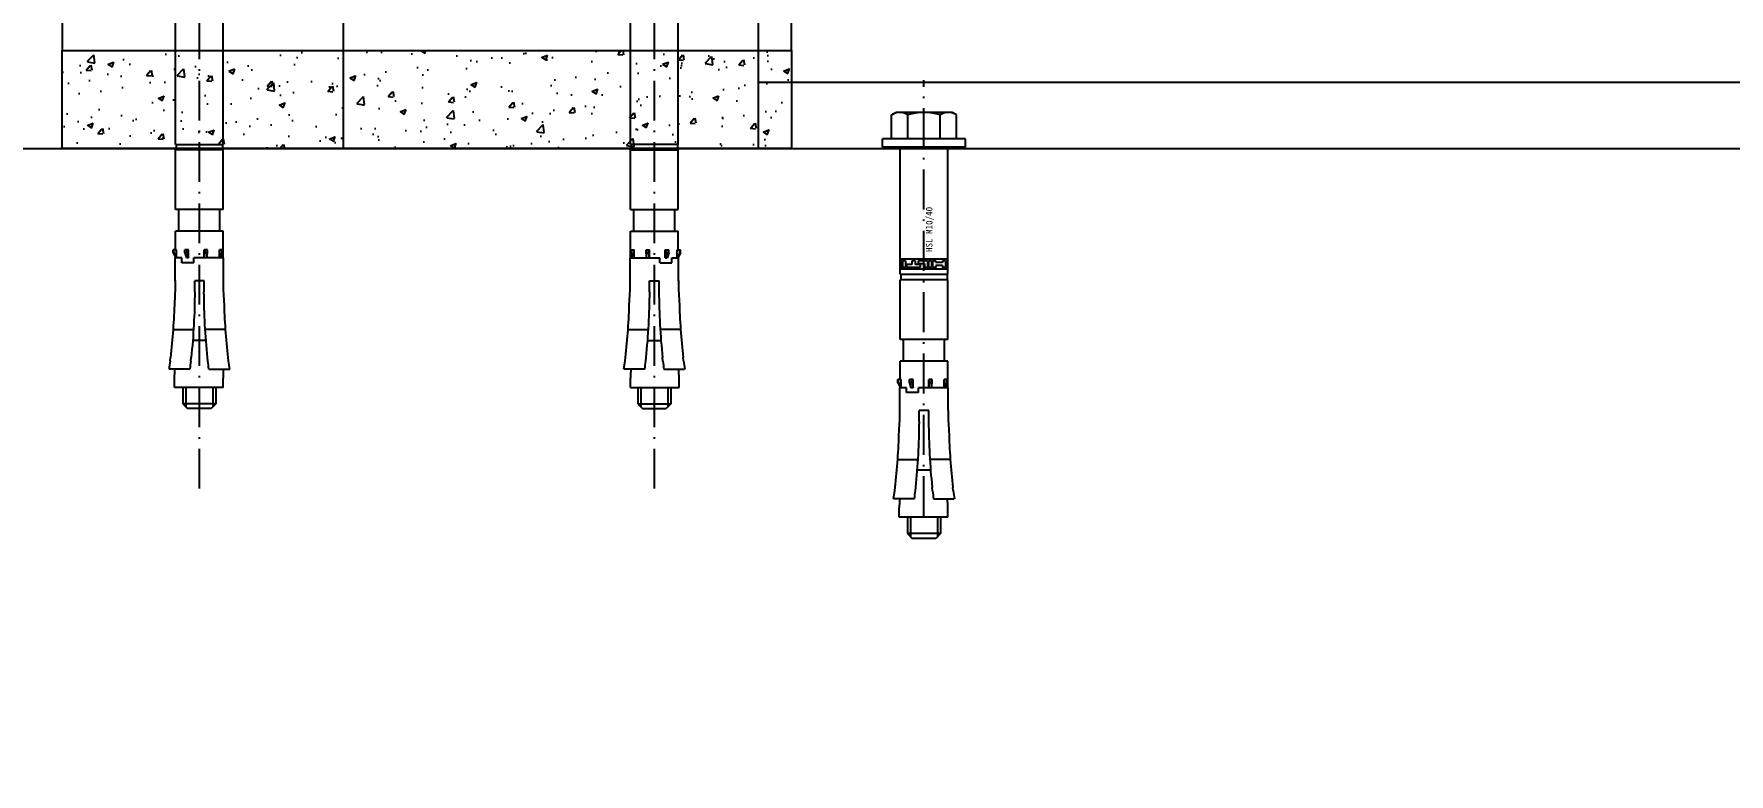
# Model space of a CAD drawing. Header units: millimetres. Extents: x -198529 to 244266, y -64 to 158464.
# Drawn here: x -173114 to -172603, y 106631 to 106855 of the extents above; entities that cross this region are included whole.
import ezdxf

# ---------------------------------------------------------------- set-up
doc = ezdxf.new("R2010")
doc.units = ezdxf.units.MM
doc.linetypes.add('ACAD_ISO10W100', pattern=[18.5, 12, -3, 0.5, -3])
for name, color, linetype in [('0-DCC-STRUC', 180, 'Continuous'), ('0-DCC-STRUC-T', 4, 'Continuous'), ('ANCHOR BOLTS', 4, 'Continuous'), ('COIL-BANK', 8, 'Continuous'), ('MITTELLINIEN', 3, 'ACAD_ISO10W100')]:
    doc.layers.add(name, color=color, linetype=linetype)
doc.styles.add('DIM_FONT', font='SIMPLEX', dxfattribs={"width": 0.7, "bigfont": 'GBCBIG'})
doc.dimstyles.new('DIM-1', dxfattribs={"dimtxt": 150, "dimasz": 100, "dimexe": 100, "dimexo": 100, "dimgap": 100, "dimtad": 1, "dimdec": 0, "dimzin": 12, "dimdsep": 46, "dimtxsty": 'DIM_FONT', "dimblk": 'ARCHTICK', "dimcen": 2.5, "dimclrd": 256, "dimclre": 256, "dimclrt": 256, "dimadec": 0, "dimazin": 3, "dimtfac": 1, "dimtdec": 0, "dimtix": 1, "dimtmove": 2, "dimatfit": 3, "dimfxl": 1, "dimlwd": -1, "dimlwe": -1, "dimarcsym": 0})

# ---------------------------------------------------------------- blocks, each defined once
blk = doc.blocks.new('柱底找平')
h = blk.add_hatch()
h.set_pattern_fill('AR-CONC', color=256, scale=0.1)
h.set_pattern_definition([(50, (-49791.086, 133537.488), (18.2184669, -1.5939086), [1.905, -20.955]), (355, (-49791.086, 133537.488), (-3.5243421, 19.1056845), [1.524, -16.7640584]), (100.451445, (-49789.567, 133537.355), (14.6941247, 17.5117752), [1.619001, -17.8090245]), (46.1842, (-49791.086, 133542.568), (27.107904, -4.2042328), [2.8575, -31.4325]), (96.635558, (-49788.827, 133542.218), (23.7404134, 24.7426125), [2.4285023, -26.713561]), (351.184151, (-49791.086, 133542.568), (23.7404134, 24.7426125), [2.2859967, -25.145973]), (21, (-49788.546, 133541.298), (15.1614391, -10.2265198), [1.905, -20.955]), (326, (-49788.546, 133541.298), (6.1802028, 18.4187966), [1.524, -16.764]), (71.451445, (-49787.282, 133540.446), (21.341642, 8.1922769), [1.619001, -17.8089938]), (37.5, (-49791.0856, 133537.488), (0.30886033, 8.4555039), [0, -16.5608, 0, -17.018, 0, -16.8275]), (7.5, (-49791.086, 133537.488), (6.68196625, 10.0180575), [0, -9.7028, 0, -16.1798, 0, -6.4135]), (327.5, (-49796.75, 133537.488), (13.55905952, -0.5728744), [0, -6.35, 0, -19.812, 0, -26.289]), (317.5, (-49799.29, 133537.488), (14.8129181, 2.5426491), [0, -8.255, 0, -13.1572, 0, -18.669])])
h.paths.add_polyline_path([(110, 29.52), (-110, 29.52), (-110, 0), (110, 0)])
at = {"layer": 'COIL-BANK'}
blk.add_lwpolyline([(-110, 29.52), (110, 29.52), (110, 0), (-110, 0)], close=True, dxfattribs=at)
blk = doc.blocks.new('M12')
at = {"layer": 'ANCHOR BOLTS'}
for p, q in [((-7.21, -38.33), (-7.21, 29.63)), ((-7.21, 29.63), (7.21, 29.63)), ((7.21, -38.33), (7.21, 29.63)), ((-9.81, 9.74), (-8.5, 10.5)), ((-8.5, 10.5), (8.5, 10.5)), ((9.81, 9.74), (8.5, 10.5)), ((-9.81, 2.5), (-9.81, 9.74)), ((-4.91, 2.5), (-4.91, 9.74)), ((4.91, 2.5), (4.91, 9.74)), ((9.81, 2.5), (9.81, 9.74)), ((-12.5, 2.5), (12.5, 2.5)), ((-12.5, 0), (-12.5, 2.5)), ((-12.5, 0), (12.5, 0)), ((0, 0), (0, 0)), ((12.5, 0), (12.5, 2.5)), ((7.21, -38.33), (-7.21, -38.33)), ((-7.21, -58), (-7.21, -40)), ((-7.21, -40), (7.21, -40)), ((-7.01, -38.33), (-7.01, -40)), ((7.01, -38.33), (7.01, -40)), ((7.21, -58), (7.21, -40)), ((-7.21, -58), (7.21, -58)), ((-6.17, -64.5), (-6.17, -58)), ((6.17, -64.5), (6.17, -58)), ((-7.21, -64.5), (7.21, -64.5)), ((-7.21, -72.58), (-7.21, -64.5)), ((7.21, -70.08), (7.21, -64.5)), ((-7.18, -70.08), (-6.05, -70.08)), ((-7.18, -71.07), (-7.18, -70.08)), ((-6.42, -72.58), (-7.18, -71.07)), ((-7.18, -71.07), (-6.81, -71.07)), ((-6.81, -71.07), (-6.81, -70.08)), ((-6.05, -72.58), (-6.81, -71.07)), ((-6.05, -72.58), (-6.05, -70.08)), ((-2.45, -71.07), (-2.45, -70.08)), ((-2.45, -70.08), (-1.5, -70.08)), ((-2.23, -72.58), (-2.45, -71.07)), ((-2.45, -71.07), (-1.73, -71.07)), ((-1.73, -71.07), (-1.73, -70.08)), ((-1.5, -72.58), (-1.73, -71.07)), ((-1.5, -72.58), (-1.5, -70.08)), ((3.27, -72.58), (3.27, -70.08)), ((3.27, -70.08), (4.36, -70.08)), ((3.71, -71.07), (3.27, -72.58)), ((3.71, -71.07), (3.71, -70.08)), ((3.71, -71.07), (4.36, -71.07)), ((4.36, -71.07), (3.92, -72.58)), ((4.36, -71.07), (4.36, -70.08)), ((6.86, -72.58), (6.86, -70.08)), ((6.86, -70.08), (7.9, -70.08)), ((7.7, -71.07), (6.86, -72.58)), ((7.9, -71.07), (7.05, -72.58)), ((7.7, -71.07), (7.7, -70.08)), ((7.7, -71.07), (7.9, -71.07)), ((7.9, -71.07), (7.9, -70.08)), ((-7.33, -79.42), (-7.33, -72.58)), ((-7.21, -72.58), (1.65, -72.58)), ((1.65, -74), (1.65, -72.58)), ((1.65, -74), (5.25, -74)), ((3.27, -72.58), (3.92, -72.58)), ((5.25, -74), (5.25, -72.58)), ((5.25, -72.58), (7.33, -72.58)), ((7.21, -72.58), (7.21, -72.3)), ((7.33, -79.42), (7.33, -72.58)), ((-1.41, -79.42), (1.41, -79.42)), ((-1.41, -82.75), (-1.41, -79.42)), ((1.41, -82.75), (1.41, -79.42)), ((-7.92, -94.15), (-1.77, -94.15)), ((7.92, -94.15), (1.77, -94.15)), ((-1.79, -97.43), (1.79, -97.43)), ((-2.88, -106.08), (-9.15, -106.08)), ((-8.83, -103.59), (-8.72, -102.63)), ((-2.59, -103.66), (-2.48, -102.62)), ((2.59, -103.66), (2.48, -102.62)), ((2.88, -106.08), (9.15, -106.08)), ((8.83, -103.59), (8.72, -102.63)), ((-7.21, -111.6), (-7.21, -108.8)), ((-7.21, -111.6), (7.46, -111.6)), ((-5, -111.6), (-5, -116.54)), ((-4.11, -111.6), (-4.11, -117.44)), ((4.11, -111.6), (4.11, -117.44)), ((5, -111.6), (5, -116.54)), ((7.46, -111.6), (7.46, -108.8)), ((-5, -116.54), (5, -116.54)), ((-5, -116.54), (-3.54, -118)), ((5, -116.54), (3.54, -118)), ((-3.54, -118), (3.54, -118))]:
    blk.add_line(p, q, dxfattribs=at)
for centre, radius, start, end in [((-7.35, 6.2), 4.3, 55.4349, 120), ((0, -5.74), 16.24, 72.412, 107.588), ((7.35, 6.2), 4.3, 60, 124.5651), ((-57.09, -81.08), 49.79, 354.7484, 1.9185), ((57.09, -81.08), 49.79, 178.0815, 185.2516), ((-192.63, -81.08), 185.17, 353.317, 358.5899), ((-192.63, -82.41), 191.23, 353.934, 359.8976), ((192.63, -82.41), 191.23, 180.1024, 186.066), ((192.63, -81.08), 185.17, 181.4101, 186.683), ((-192.63, -81.08), 185.17, 352.2409, 353.019), ((21.54, -108.8), 28.75, 174.5741, 180), ((-192.63, -82.41), 191.23, 352.8882, 353.6179), ((192.63, -82.41), 191.23, 186.3821, 187.1118), ((-21.29, -108.8), 28.75, 0, 5.4259), ((192.63, -81.08), 185.17, 186.981, 187.7591)]:
    blk.add_arc(centre, radius, start, end, dxfattribs=at)
at = {"layer": 'MITTELLINIEN', "color": 8}
blk.add_line((0, -142.14), (0, 48.68), dxfattribs=at)
blk = doc.blocks.new('_ArchTick')
at = {"color": 0, "linetype": 'ByBlock', "const_width": 0.4}
blk.add_lwpolyline([(-0.5, -0.5), (0.5, 0.5)], dxfattribs=at)
blk = doc.blocks.new('*D205')
at = {"layer": '0-DCC-STRUC-T', "transparency": 16777216}
for p, q in [((-173645.77, 106720.01), (-173645.77, 104829)), ((-166445.77, 106720.01), (-166445.77, 104829)), ((-173645.77, 104929), (-166445.77, 104929))]:
    blk.add_line(p, q, dxfattribs=at)
at = {"layer": 'Defpoints', "color": 0, "transparency": 16777216}
for p in [(-173645.77, 106820.01), (-166445.77, 106820.01), (-166445.77, 104929)]:
    blk.add_point(p, dxfattribs=at)
at = {"layer": '0-DCC-STRUC-T', "transparency": 16777216, "xscale": 100, "yscale": 100, "zscale": 100, "rotation": 180}
blk.add_blockref('_ArchTick', (-173645.77, 104929), dxfattribs=at)
at = {"layer": '0-DCC-STRUC-T', "transparency": 16777216, "xscale": 100, "yscale": 100, "zscale": 100}
blk.add_blockref('_ArchTick', (-166445.77, 104929), dxfattribs=at)
at = {"layer": '0-DCC-STRUC-T', "transparency": 16777216, "insert": (-170045.77, 105104), "char_height": 150, "attachment_point": 5, "style": 'DIM_FONT'}
blk.add_mtext('7200', dxfattribs=at)
blk = doc.blocks.new('*D222')
at = {"layer": '0-DCC-STRUC-T', "transparency": 16777216}
for p, q in [((-173645.77, 106720.01), (-173645.77, 105389)), ((-170045.54, 106720.01), (-170045.54, 105389)), ((-170045.54, 105489), (-173645.77, 105489))]:
    blk.add_line(p, q, dxfattribs=at)
at = {"layer": 'Defpoints', "color": 0, "transparency": 16777216}
for p in [(-173645.77, 106820.01), (-170045.54, 106820.01), (-173645.77, 105489)]:
    blk.add_point(p, dxfattribs=at)
at = {"layer": '0-DCC-STRUC-T', "transparency": 16777216, "xscale": 100, "yscale": 100, "zscale": 100, "rotation": 180}
blk.add_blockref('_ArchTick', (-173645.77, 105489), dxfattribs=at)
at = {"layer": '0-DCC-STRUC-T', "transparency": 16777216, "xscale": 100, "yscale": 100, "zscale": 100}
blk.add_blockref('_ArchTick', (-170045.54, 105489), dxfattribs=at)
at = {"layer": '0-DCC-STRUC-T', "transparency": 16777216, "insert": (-171845.65, 105664), "char_height": 150, "attachment_point": 5, "style": 'DIM_FONT'}
blk.add_mtext('3600', dxfattribs=at)
blk = doc.blocks.new('H10_40')
for p, q in [((0, -12.5), (0, 12.5)), ((0, 12.5), (2.5, 12.5)), ((2.5, -12.5), (2.5, 12.5)), ((-111.6, -7.21), (-111.6, 7.46)), ((-111.6, 7.46), (-108.8, 7.46)), ((-106.08, 2.88), (-106.08, 9.15)), ((-103.59, 8.83), (-102.63, 8.72)), ((-94.15, 7.92), (-94.15, 1.77)), ((-79.42, 7.33), (-72.58, 7.33)), ((-74, 1.65), (-74, 5.25)), ((-74, 5.25), (-72.58, 5.25)), ((-71.07, 7.9), (-72.58, 7.05)), ((-71.07, 7.7), (-72.58, 6.86)), ((-72.58, 5.25), (-72.58, 7.33)), ((-72.58, 7.21), (-72.3, 7.21)), ((-72.58, 6.86), (-70.08, 6.86)), ((-71.07, 7.9), (-70.08, 7.9)), ((-71.07, 7.7), (-71.07, 7.9)), ((-71.07, 7.7), (-70.08, 7.7)), ((-70.08, 6.86), (-70.08, 7.9)), ((-70.08, 7.21), (-64.5, 7.21)), ((-64.5, -7.21), (-64.5, 7.21)), ((-64.5, 6.17), (-58, 6.17)), ((-58, 7.21), (-40, 7.21)), ((-58, -7.21), (-58, 7.21)), ((-40, -7.21), (-40, 7.21)), ((-38.33, 7.01), (-40, 7.01)), ((-38.33, 7.21), (0, 7.21)), ((-38.33, 7.21), (-38.33, -7.21)), ((2.5, 9.81), (9.74, 9.81)), ((9.74, 9.81), (10.5, 8.5)), ((10.5, -8.5), (10.5, 8.5)), ((-116.54, 5), (-118, 3.54)), ((-118, -3.54), (-118, 3.54)), ((-111.6, 4.11), (-117.44, 4.11)), ((-111.6, 5), (-116.54, 5)), ((-116.54, -5), (-116.54, 5)), ((-103.66, 2.59), (-102.62, 2.48)), ((-97.43, -1.79), (-97.43, 1.79)), ((-82.75, 1.41), (-79.42, 1.41)), ((-79.42, -1.41), (-79.42, 1.41)), ((-74, 1.65), (-72.58, 1.65)), ((-71.07, 4.36), (-72.58, 3.92)), ((-72.58, 3.27), (-72.58, 3.92)), ((-71.07, 3.71), (-72.58, 3.27)), ((-72.58, 3.27), (-70.08, 3.27)), ((-72.58, -7.21), (-72.58, 1.65)), ((-71.07, 4.36), (-70.08, 4.36)), ((-71.07, 3.71), (-71.07, 4.36)), ((-71.07, 3.71), (-70.08, 3.71)), ((-70.08, 3.27), (-70.08, 4.36)), ((0, 0), (0, 0)), ((2.5, 4.91), (9.74, 4.91)), ((-116.54, -5), (-118, -3.54)), ((-111.6, -4.11), (-117.44, -4.11)), ((-111.6, -5), (-116.54, -5)), ((-106.08, -2.88), (-106.08, -9.15)), ((-103.66, -2.59), (-102.62, -2.48)), ((-94.15, -7.92), (-94.15, -1.77)), ((-82.75, -1.41), (-79.42, -1.41)), ((-72.58, -1.5), (-70.08, -1.5)), ((-72.58, -1.5), (-71.07, -1.73)), ((-72.58, -2.23), (-71.07, -2.45)), ((-71.07, -1.73), (-70.08, -1.73)), ((-71.07, -2.45), (-71.07, -1.73)), ((-71.07, -2.45), (-70.08, -2.45)), ((-70.08, -2.45), (-70.08, -1.5)), ((2.5, -4.91), (9.74, -4.91)), ((-111.6, -7.21), (-108.8, -7.21)), ((-103.59, -8.83), (-102.63, -8.72)), ((-79.42, -7.33), (-72.58, -7.33)), ((-72.58, -6.05), (-71.07, -6.81)), ((-72.58, -6.05), (-70.08, -6.05)), ((-72.58, -6.42), (-71.07, -7.18)), ((-72.58, -7.21), (-64.5, -7.21)), ((-71.07, -6.81), (-70.08, -6.81)), ((-71.07, -7.18), (-71.07, -6.81)), ((-71.07, -7.18), (-70.08, -7.18)), ((-70.08, -7.18), (-70.08, -6.05)), ((-64.5, -6.17), (-58, -6.17)), ((-58, -7.21), (-40, -7.21)), ((-38.33, -7.01), (-40, -7.01)), ((-38.33, -7.21), (0, -7.21)), ((2.5, -9.81), (9.74, -9.81)), ((9.74, -9.81), (10.5, -8.5)), ((0, -12.5), (2.5, -12.5))]:
    blk.add_line(p, q)
at = {"color": 1}
for p, q in [((-36.74, -6.99), (-36.74, 6.99)), ((-33.73, 6.99), (-36.74, 6.99)), ((-36.24, 5.54), (-36.24, 6.49)), ((-34.23, 6.49), (-36.24, 6.49)), ((-34.23, 5.54), (-36.24, 5.54)), ((-36.24, 1.12), (-36.24, 5.25)), ((-35.41, 5.25), (-36.24, 5.25)), ((-35.41, 3.66), (-35.41, 5.25)), ((-34.23, 5.54), (-34.23, 6.49)), ((-33.96, 7.22), (-33.92, 7.24)), ((-33.73, -6.99), (-33.73, 6.99)), ((-35.41, 1.12), (-36.24, 1.12)), ((-34.23, 3.66), (-35.41, 3.66)), ((-34.23, 2.71), (-35.41, 2.71)), ((-35.41, 1.12), (-35.41, 2.71)), ((-34.23, 1.77), (-35.06, 1.77)), ((-35.06, 1.77), (-35.06, -0.12)), ((-34.23, 2.71), (-34.23, 3.66)), ((-34.23, -1.06), (-34.23, 1.77)), ((-36.24, -1.06), (-36.24, -0.12)), ((-35.06, -0.12), (-36.24, -0.12)), ((-34.23, -1.06), (-36.24, -1.06)), ((-36.24, -2.3), (-36.24, -1.36)), ((-34.23, -1.36), (-36.24, -1.36)), ((-34.23, -2.3), (-36.24, -2.3)), ((-34.23, -2.59), (-36.24, -2.59)), ((-36.24, -3.54), (-36.24, -2.59)), ((-35.65, -3.54), (-36.24, -3.54)), ((-35.65, -5.54), (-35.65, -3.54)), ((-34.82, -3.54), (-34.23, -3.54)), ((-34.82, -5.54), (-34.82, -3.54)), ((-34.23, -2.3), (-34.23, -1.36)), ((-34.23, -3.54), (-34.23, -2.59)), ((-33.73, -6.99), (-36.74, -6.99)), ((-36.24, -6.49), (-36.24, -5.54)), ((-35.65, -5.54), (-36.24, -5.54)), ((-34.23, -6.49), (-36.24, -6.49)), ((-34.23, -5.54), (-34.82, -5.54)), ((-34.23, -6.49), (-34.23, -5.54))]:
    blk.add_line(p, q, dxfattribs=at)
for centre, radius, start, end in [((-108.8, -21.29), 28.75, 84.5741, 90), ((-81.08, 192.63), 185.17, 262.2409, 263.019), ((-81.08, 192.63), 185.17, 263.317, 268.5899), ((-81.08, 57.09), 49.79, 264.7484, 271.9185), ((6.2, 7.35), 4.3, 325.4349, 30), ((-82.41, 192.63), 191.23, 262.8882, 263.6179), ((-82.41, 192.63), 191.23, 263.934, 269.8976), ((-5.74, 0), 16.24, 342.412, 17.588), ((-82.41, -192.63), 191.23, 96.3821, 97.1118), ((-82.41, -192.63), 191.23, 90.1024, 96.066), ((6.2, -7.35), 4.3, 330, 34.5651), ((-108.8, 21.54), 28.75, 270, 275.4259), ((-81.08, -192.63), 185.17, 96.981, 97.7591), ((-81.08, -192.63), 185.17, 91.4101, 96.683), ((-81.08, -57.09), 49.79, 88.0815, 95.2516)]:
    blk.add_arc(centre, radius, start, end)
at = {"layer": 'MITTELLINIEN', "color": 8}
blk.add_line((-111.26, 0), (20.25, 0), dxfattribs=at)
at = {"color": 1}
blk.add_text('HSL M10/40', height=2, dxfattribs=at).set_placement((-31.61, -2.56))

msp = doc.modelspace()

# ---------------------------------------------------------------- hatches: boundary and pattern name
at = {"transparency": 33554687}
h = msp.add_hatch(dxfattribs=at)
h.set_pattern_fill('AR-CONC', color=252, scale=5)
h.paths.add_polyline_path([(-174270.77, 106820.01), (-173020.77, 106820.01), (-173020.77, 112920.01), (-174270.77, 112920.01)])

# ---------------------------------------------------------------- linework, layer by layer
msp.add_lwpolyline([(-173105.66, 106849.53), (-172885.66, 106849.53), (-172885.66, 106859.53), (-173105.66, 106859.53)], close=True)
at = {"layer": '0-DCC-STRUC'}
for points in [[(-172895.66, 106820.01), (-170145.77, 106820.01), (-170145.77, 106970.01), (-172895.66, 106970.01)], [(-172895.66, 106840.01), (-170145.77, 106840.01), (-170145.77, 106950.01), (-172895.66, 106950.01)]]:
    msp.add_lwpolyline(points, close=True, dxfattribs=at)
at = {"layer": 'COIL-BANK'}
msp.add_line((-177765.36, 106820.01), (-138929, 106820.01), dxfattribs=at)
msp.add_lwpolyline([(-174270.77, 106820.01), (-173020.77, 106820.01), (-173020.77, 112920.01), (-174270.77, 112920.01)], close=True, dxfattribs=at)

# ---------------------------------------------------------------- block references
at = {"layer": '0-DCC-STRUC-T', "xscale": -1}
msp.add_blockref('M12', (-173064.29, 106859.53), dxfattribs=at)
at = {"layer": '0-DCC-STRUC-T'}
for name, p in [('M12', (-172927.03, 106859.53)), ('柱底找平', (-172995.66, 106820.01))]:
    msp.add_blockref(name, p, dxfattribs=at)
at = {"layer": 'ANCHOR BOLTS', "rotation": 90}
msp.add_blockref('H10_40', (-172845.68, 106820.37), dxfattribs=at)

# ---------------------------------------------------------------- dimensions: what is measured, and where the dimension line sits
at = {"layer": '0-DCC-STRUC-T'}
dim = msp.add_linear_dim(base=(-166445.77, 104929), p1=(-173645.77, 106820.01), p2=(-166445.77, 106820.01), dimstyle='DIM-1', dxfattribs=at)
dim.commit()
dim.dimension.update_dxf_attribs({"geometry": '*D205', "text_midpoint": (-170045.77, 105104)})
dim = msp.add_linear_dim(base=(-173645.77, 105489), p1=(-170045.54, 106820.01), p2=(-173645.77, 106820.01), angle=180, dimstyle='DIM-1', dxfattribs=at)
dim.commit()
dim.dimension.update_dxf_attribs({"geometry": '*D222', "text_midpoint": (-171845.65, 105664)})

doc.saveas('drawing.dxf')
